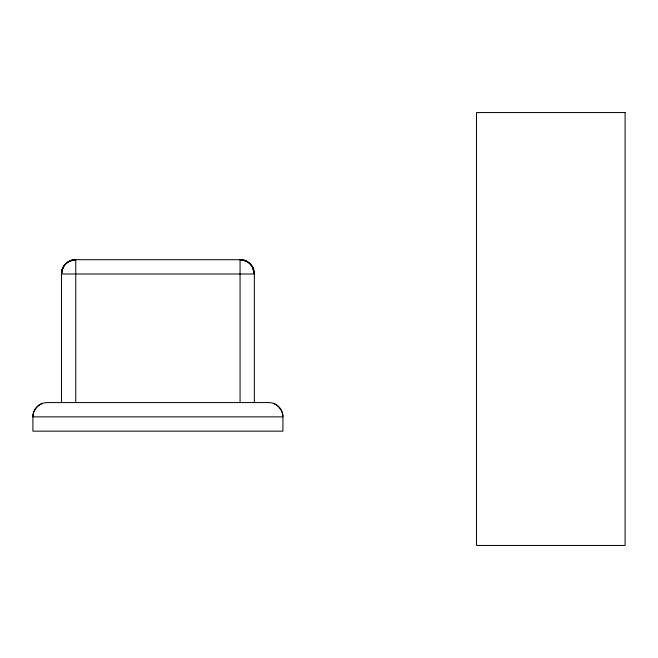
<?xml version="1.0" encoding="UTF-8"?>
<svg xmlns="http://www.w3.org/2000/svg" width="658" height="658" viewBox="0 0 658 658"><rect width="100%" height="100%" fill="white"/><g stroke="black" fill="none" stroke-linecap="round" stroke-linejoin="round"><path stroke-width="0.99" d="M61.679 273.029L62.806 268.579M61.753 273.054C61.671 265.585 68.588 259.597 75.76 259.704L240.063 259.704L244.595 260.445M62.206 269.467L61.474 273.851L61.474 402.581M62.025 270.06L62.724 268.151M62.263 269.328L63.069 267.436L62.79 268.012M63.3 267.008C65.8 262.591 70.686 259.713 75.76 259.704L75.76 402.581M42.515 403.362C36.856 405.221 32.826 410.929 32.9 416.868L32.9 431.155L282.924 431.155L282.924 416.868C283.121 409.235 276.27 402.383 268.637 402.581L47.187 402.581C39.603 402.433 32.711 409.194 32.9 416.868L282.924 416.868C282.948 410.913 278.934 405.287 273.309 403.362M73.367 260.198L74.477 259.762M71.829 260.255L69.197 261.3L72.01 260.642M73.885 260.206L75.76 259.762L72.931 260.198M240.063 402.581L240.063 259.704C246.034 259.606 251.693 263.694 253.569 269.328M242.95 260.214L240.063 259.762L241.938 260.206M243.814 260.642L246.627 261.3L243.995 260.255M244.735 260.494L249.193 263.011L252.524 267.008M254.35 402.581L254.35 273.851L252.754 267.436L254.07 273.054M252.952 268.439L254.144 273.054M253.618 269.467L253.799 270.06M240.063 259.704A14.287 14.287 0 0 1 254.35 273.991L61.474 273.991A14.287 14.287 0 0 1 75.76 259.704M625.1 112.551L476.515 112.551L476.515 545.449L625.1 545.449L625.1 112.551"/></g></svg>
